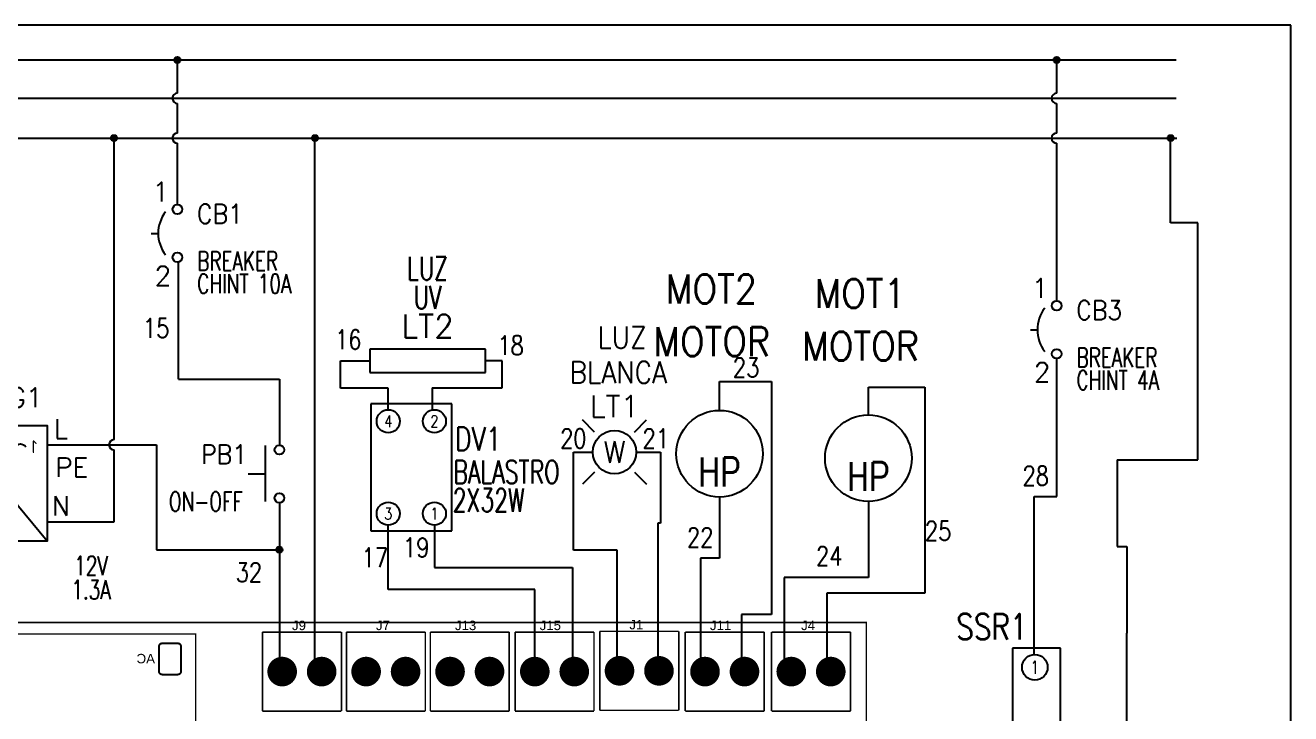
# Model space of a CAD drawing. Header units: inches. Extents: x 15 to 148, y 10 to 111.
# Drawn here: x 135.33 to 147.66, y 104.06 to 110.76 of the extents above; entities that cross this region are included whole.
import ezdxf
from ezdxf.enums import TextEntityAlignment as Align

# ---------------------------------------------------------------- set-up
doc = ezdxf.new("R2010")
doc.units = ezdxf.units.IN
doc.header["$MEASUREMENT"] = 0
doc.linetypes.add('HIDDEN2', pattern=[0.1875, 0.125, -0.0625])
for name, color, linetype in [('BLK_12AWG', 7, 'Continuous'), ('DESC', 250, 'Continuous'), ('MISC', 250, 'Continuous'), ('SYMS', 7, 'Continuous'), ('TAGS', 250, 'Continuous'), ('TERMS', 250, 'Continuous')]:
    doc.layers.add(name, color=color, linetype=linetype)
doc.layers.add('WIRENO', color=5, linetype='Continuous', true_color=0x0000ff)
doc.styles.add('WD', font='romans.shx')
doc.styles.add('WD_IEC', font='isocp2.shx', dxfattribs={"width": 0.9, "height": 4})

# ---------------------------------------------------------------- blocks, each defined once
blk = doc.blocks.new('WDDOT')
for radius in [0.03, 0.0187, 0.00929]:
    blk.add_circle((0, 0), radius)
blk = doc.blocks.new('VCB1')
at = {"linetype": 'HIDDEN2'}
blk.add_line((-0.1712, 0), (-0.125, 0), dxfattribs=at)
for centre in [(0, 0.1562), (0, -0.1562)]:
    blk.add_circle(centre, 0.0312)
blk.add_arc((0.1094, 0), 0.2344, 143.1301, 216.8699)
at = {"style": 'WD'}
for tag, p, width in [('INST', (0.2188, 0.3883), 0.7), ('LOC', (0.2188, 0.2188), 0.7), ('TAG1', (0.1269, 0.0644), 0.9), ('XREF', (0.1287, -0.09), 0.7), ('DESC1', (0.1287, -0.242), 0.7), ('DESC2', (0.1287, -0.3893), 0.7)]:
    blk.add_attdef(tag, p, '', height=0.125, dxfattribs=dict(at, width=width))
at = {"linetype": 'Continuous', "style": 'WD'}
for tag, height, flags, p in [('TERM01', 0.125, 8, (-0.055, 0.2066)), ('MFG', 0.01, 9, (-0.1421, -0.0881)), ('CAT', 0.01, 9, (-0.1421, -0.0731))]:
    blk.add_attdef(tag, text='', height=height, dxfattribs=dict(at, flags=flags)).set_placement(p, align=Align.RIGHT)
at = {"style": 'WD', "width": 0.7}
blk.add_attdef('RATING1', text='', height=0.125, dxfattribs=at).set_placement((-0.1875, 0.0625), align=Align.RIGHT)
at = {"color": 7, "style": 'WD', "flags": 1}
for tag, p in [('X2TERM01', (0, 0.1875)), ('X8TERM02', (0, -0.1875))]:
    blk.add_attdef(tag, p, '', height=0.0125, dxfattribs=at)
at = {"color": 7, "style": 'WD'}
for tag, p in [('X4LINK', (-0.25, 0)), ('X1LINK', (0, 0))]:
    blk.add_attdef(tag, p, '', height=0.01, dxfattribs=at)
at = {"style": 'WD', "flags": 9}
for tag, p in [('FAMILY', (-0.1421, -0.0365)), ('CONTACT', (-0.1288, -0.1291))]:
    blk.add_attdef(tag, text='', height=0.01, dxfattribs=at).set_placement(p, align=Align.RIGHT)
at = {"linetype": 'Continuous', "style": 'WD', "flags": 9}
blk.add_attdef('ASSYCODE', text='', height=0.01, dxfattribs=at).set_placement((-0.1533, -0.1061), align=Align.CENTER)
at = {"linetype": 'Continuous', "style": 'WD', "flags": 8}
blk.add_attdef('TERM02', text='', height=0.125, dxfattribs=at).set_placement((-0.0407, -0.2134), align=Align.TOP_RIGHT)
blk = doc.blocks.new('VMO12')
blk.add_circle((0, 0), 0.1875)
at = {"style": 'WD'}
for tag, p, width in [('INST', (0.318, 0.2634), 0.7), ('LOC', (0.318, 0.0938), 0.7), ('TAG1', (0.3125, -0.0789), 0.9), ('DESC1', (0.3135, -0.268), 0.9), ('DESC2', (0.3135, -0.4243), 0.9), ('DESC3', (0.3135, -0.5805), 0.9), ('RATING3', (0.3135, -0.7368), 0.8), ('RATING4', (0.3135, -0.893), 0.8), ('WDTAGALT', (0.3125, -1.0625), 0.7)]:
    blk.add_attdef(tag, p, '', height=0.125, dxfattribs=dict(at, width=width))
at = {"linetype": 'Continuous', "style": 'WD', "flags": 8}
for tag, p in [('TERM01', (-0.0312, 0.2125)), ('TERM03', (-0.2188, -0.1351))]:
    blk.add_attdef(tag, text='', height=0.125, dxfattribs=at).set_placement(p, align=Align.RIGHT)
at = {"style": 'WD', "flags": 9}
blk.add_attdef('FAMILY', text='', height=0.01, dxfattribs=at).set_placement((-0.0053, 0.1698), align=Align.CENTER)
at = {"color": 7, "style": 'WD', "flags": 1}
for tag, p in [('X2TERM01', (0, 0.1875)), ('X8TERM02', (0, -0.1875))]:
    blk.add_attdef(tag, p, '', height=0.0125, dxfattribs=at)
at = {"style": 'WD', "width": 0.8}
blk.add_attdef('RATING1', text='', height=0.125, dxfattribs=at).set_placement((0, 0), align=Align.CENTER)
at = {"linetype": 'Continuous', "style": 'WD', "flags": 9}
blk.add_attdef('ASSYCODE', text='', height=0.01, dxfattribs=at).set_placement((0, 0.125), align=Align.CENTER)
at = {"linetype": 'Continuous', "style": 'WD', "flags": 1}
for tag, p in [('MFG', (0, 0.1404)), ('CAT', (0, 0.1593))]:
    blk.add_attdef(tag, text='', height=0.01, dxfattribs=at).set_placement(p, align=Align.MIDDLE)
at = {"style": 'WD', "width": 0.8}
blk.add_attdef('RATING2', text='', height=0.125, dxfattribs=at).set_placement((0, -0.0165), align=Align.TOP_CENTER)
at = {"style": 'WD', "flags": 1}
blk.add_attdef('X0TERM03', (-0.1384, -0.1265), '', height=0.0125, dxfattribs=at)
at = {"linetype": 'Continuous', "style": 'WD', "flags": 8}
blk.add_attdef('TERM02', text='', height=0.125, dxfattribs=at).set_placement((-0.0312, -0.2094), align=Align.TOP_RIGHT)
blk = doc.blocks.new('HLT1W')
for p, q in [((-0.1149, 0.1149), (-0.1856, 0.1856)), ((0.1149, 0.1149), (0.1856, 0.1856)), ((-0.1149, -0.1149), (-0.1856, -0.1856)), ((0.1149, -0.1149), (0.1856, -0.1856))]:
    blk.add_line(p, q)
blk.add_circle((0, 0), 0.125)
at = {"style": 'WD', "width": 0.7}
for tag, p in [('INST', (0.0055, 0.5282)), ('LOC', (0.0055, 0.3586))]:
    blk.add_attdef(tag, text='', height=0.125, dxfattribs=at).set_placement(p, align=Align.CENTER)
at = {"style": 'WD'}
blk.add_attdef('TAG1', text='', height=0.125, dxfattribs=at).set_placement((0, 0.2024), align=Align.CENTER)
at = {"style": 'WD', "flags": 9}
blk.add_attdef('FAMILY', text='', height=0.01, dxfattribs=at).set_placement((-0.0053, 0.1606), align=Align.CENTER)
at = {"linetype": 'Continuous', "style": 'WD', "flags": 9}
blk.add_attdef('ASSYCODE', text='', height=0.01, dxfattribs=at).set_placement((-0.001, 0.0957), align=Align.CENTER)
at = {"linetype": 'Continuous', "style": 'WD', "flags": 1}
for tag, p in [('MFG', (0, 0.1208)), ('CAT', (0, 0.1403))]:
    blk.add_attdef(tag, text='', height=0.01, dxfattribs=at).set_placement(p, align=Align.MIDDLE)
at = {"style": 'WD'}
for tag, p, width in [('DESC1', (1.125, 0), 0.9), ('WDTAGALT', (1.125, -0.3125), 0.7)]:
    blk.add_attdef(tag, p, '', height=0.125, dxfattribs=dict(at, width=width))
blk.add_attdef('COLOR', text='', height=0.125, dxfattribs=at).set_placement((0, 0), align=Align.MIDDLE)
at = {"style": 'WD', "flags": 1}
for tag, p in [('X4TERM01', (-0.125, 0)), ('X1TERM02', (0.125, 0))]:
    blk.add_attdef(tag, p, '', height=0.0125, dxfattribs=at)
at = {"linetype": 'Continuous', "style": 'WD', "flags": 8}
blk.add_attdef('TERM01', text='', height=0.125, dxfattribs=at).set_placement((-0.175, -0.0314), align=Align.TOP_RIGHT)
blk.add_attdef('TERM02', text='', height=0.125, dxfattribs=at).set_placement((0.175, -0.0314), align=Align.TOP_LEFT)
at = {"style": 'WD', "width": 0.9}
blk.add_attdef('DESC2', text='', height=0.125, dxfattribs=at).set_placement((1.125, -0.0312), align=Align.TOP_LEFT)
blk = doc.blocks.new('VDV1TFL')
for p, q in [((-0.3438, 0.3438), (-0.3438, -0.3438)), ((0.0938, 0.3438), (-0.3438, 0.3438)), ((0.0938, -0.3438), (0.0938, 0.3438)), ((-0.3438, -0.3438), (0.0938, -0.3438))]:
    blk.add_line(p, q)
for centre in [(-0.25, 0.25), (0, 0.25), (-0.25, -0.25), (0, -0.25)]:
    blk.add_circle(centre, 0.0625)
at = {"style": 'WD', "width": 0.7}
for tag, p in [('INST', (-0.1195, 0.5446)), ('LOC', (-0.1195, 0.375)), ('RATING2', (-0.125, -0.1562))]:
    blk.add_attdef(tag, text='', height=0.125, dxfattribs=at).set_placement(p, align=Align.CENTER)
at = {"linetype": 'Continuous', "style": 'WD', "width": 0.8, "flags": 8}
for tag, p in [('TERM04', (-0.25, 0.25)), ('TERM02', (0, 0.25)), ('TERM03', (-0.25, -0.25)), ('TERM01', (0, -0.25))]:
    blk.add_attdef(tag, text='', height=0.0625, dxfattribs=at).set_placement(p, align=Align.MIDDLE)
at = {"style": 'WD', "flags": 1}
for tag, p in [('X2TERM04', (-0.25, 0.3125)), ('X2TERM02', (0, 0.3125)), ('X4TERM04', (-0.3125, 0.25)), ('X1TERM02', (0.0625, 0.25)), ('X4TERM03', (-0.3125, -0.25)), ('X1TERM01', (0.0625, -0.25)), ('X8TERM03', (-0.25, -0.3125)), ('X8TERM01', (0, -0.3125))]:
    blk.add_attdef(tag, p, '', height=0.0125, dxfattribs=at)
at = {"style": 'WD'}
for tag, p, width in [('TAG1', (0.1719, 0.0774), 0.8), ('DESC1', (0.1719, -0.0789), 0.7), ('DESC2', (0.1719, -0.2351), 0.7), ('XREF', (0.1719, -0.3914), 0.7)]:
    blk.add_attdef(tag, p, '', height=0.125, dxfattribs=dict(at, width=width))
at = {"style": 'WD', "width": 0.7}
blk.add_attdef('RATING1', text='', height=0.125, dxfattribs=at).set_placement((-0.125, 0.0625), align=Align.MIDDLE)
at = {"linetype": 'Continuous', "style": 'WD', "flags": 9}
blk.add_attdef('ASSYCODE', text='', height=0.01, dxfattribs=at).set_placement((-0.125, -0.125), align=Align.CENTER)
at = {"style": 'WD', "flags": 9}
blk.add_attdef('FAMILY', text='', height=0.01, dxfattribs=at).set_placement((-0.1303, -0.0802), align=Align.CENTER)
at = {"linetype": 'Continuous', "style": 'WD', "flags": 1}
for tag, p in [('MFG', (-0.125, -0.1096)), ('CAT', (-0.125, -0.0907))]:
    blk.add_attdef(tag, text='', height=0.01, dxfattribs=at).set_placement(p, align=Align.MIDDLE)
blk = doc.blocks.new('HLT1ENC')
for p, q in [((-0.3125, 0.0625), (-0.3125, -0.0625)), ((0.3125, 0.0625), (-0.3125, 0.0625)), ((0.3125, -0.0625), (0.3125, 0.0625)), ((-0.3125, -0.0625), (0.3125, -0.0625))]:
    blk.add_line(p, q)
at = {"style": 'WD', "width": 0.7}
for tag, p in [('INST', (0, 0.7633)), ('LOC', (0, 0.5937)), ('DESC1', (0, 0.4375)), ('DESC2', (0, 0.2812))]:
    blk.add_attdef(tag, text='', height=0.125, dxfattribs=at).set_placement(p, align=Align.CENTER)
at = {"style": 'WD'}
blk.add_attdef('TAG1', text='', height=0.125, dxfattribs=at).set_placement((0, 0.125), align=Align.CENTER)
for tag, p, height, flags in [('FAMILY', (0.3297, 0.1523), 0.01, 9), ('X4TERM01', (-0.3125, 0), 0.0125, 1), ('X1TERM02', (0.3125, 0), 0.0125, 1)]:
    blk.add_attdef(tag, p, '', height=height, dxfattribs=dict(at, flags=flags))
at = {"linetype": 'Continuous', "style": 'WD', "flags": 9}
for tag, p in [('ASSYCODE', (0.355, 0.0714)), ('MFG', (0.3528, 0.0887)), ('CAT', (0.3547, 0.1082))]:
    blk.add_attdef(tag, text='', height=0.01, dxfattribs=at).set_placement(p, align=Align.CENTER)
at = {"linetype": 'Continuous', "style": 'WD', "flags": 8}
blk.add_attdef('TERM01', text='', height=0.125, dxfattribs=at).set_placement((-0.4062, -0.0314), align=Align.TOP_RIGHT)
blk.add_attdef('TERM02', text='', height=0.125, dxfattribs=at).set_placement((0.4062, -0.0314), align=Align.TOP_LEFT)
blk = doc.blocks.new('VDV1T6')
for p, q in [((-0.1094, 0.3438), (-0.1094, -0.3438)), ((0.125, 0.3438), (-0.1094, 0.3438)), ((0.125, -0.3438), (0.125, 0.3438)), ((-0.1094, -0.3438), (0.125, -0.3438))]:
    blk.add_line(p, q)
for centre in [(0, 0.25), (0, -0.25)]:
    blk.add_circle(centre, 0.0625)
at = {"style": 'WD'}
for tag, p, width in [('INST', (0.1774, 0.5595), 0.7), ('LOC', (0.1774, 0.3899), 0.7), ('TAG1', (0.1719, 0.2336), 0.8), ('DESC1', (0.1719, 0.0774), 0.7), ('DESC2', (0.1719, -0.0789), 0.7), ('RATING1', (0.1875, -0.2351), 0.7), ('RATING2', (0.1875, -0.3914), 0.7), ('XREF', (0.1719, -0.5476), 0.7)]:
    blk.add_attdef(tag, p, '', height=0.125, dxfattribs=dict(at, width=width))
at = {"style": 'WD', "flags": 1}
for tag, p in [('X2TERM02', (0, 0.3125)), ('X4TERM02', (-0.0625, 0.25)), ('X1TERM02', (0.0625, 0.25)), ('X4TERM01', (-0.0625, -0.25)), ('X1TERM01', (0.0625, -0.25)), ('X8TERM01', (0, -0.3125))]:
    blk.add_attdef(tag, p, '', height=0.0125, dxfattribs=at)
at = {"linetype": 'Continuous', "style": 'WD', "width": 0.8, "flags": 8}
for tag, p in [('TERM02', (0, 0.25)), ('TERM01', (0, -0.25))]:
    blk.add_attdef(tag, text='', height=0.0625, dxfattribs=at).set_placement(p, align=Align.MIDDLE)
at = {"style": 'WD', "flags": 9}
blk.add_attdef('FAMILY', text='', height=0.01, dxfattribs=at).set_placement((0.1978, -0.0646), align=Align.CENTER)
at = {"linetype": 'Continuous', "style": 'WD', "flags": 9}
blk.add_attdef('ASSYCODE', text='', height=0.01, dxfattribs=at).set_placement((0.2031, -0.1094), align=Align.CENTER)
at = {"linetype": 'Continuous', "style": 'WD', "flags": 1}
for tag, p in [('MFG', (0.2031, -0.0939)), ('CAT', (0.2031, -0.0751))]:
    blk.add_attdef(tag, text='', height=0.01, dxfattribs=at).set_placement(p, align=Align.MIDDLE)
blk = doc.blocks.new('WD_WNV')
at = {"style": 'WD', "flags": 1}
for tag, p in [('W01USER', (-0.0625, 0.0938)), ('W02USER', (-0.0625, 0.0859)), ('W03USER', (-0.0625, 0.0781)), ('W04USER', (-0.0625, 0.0703)), ('W05USER', (-0.0625, 0.0625)), ('W06USER', (-0.0625, 0.0547)), ('W07USER', (-0.0625, 0.0469)), ('W08USER', (-0.0625, 0.0391)), ('W09USER', (-0.0625, 0.0312)), ('W10USER', (-0.0625, 0.0234))]:
    blk.add_attdef(tag, text='', height=0.005, dxfattribs=at).set_placement(p, align=Align.CENTER)
at = {"linetype": 'Continuous', "style": 'WD', "width": 0.8}
blk.add_attdef('WIRENO', text='', height=0.125, dxfattribs=at).set_placement((-0.05, 0), align=Align.MIDDLE_RIGHT)
blk = doc.blocks.new('WD_WNH')
at = {"linetype": 'Continuous', "style": 'WD', "width": 0.8}
blk.add_attdef('WIRENO', text='', height=0.125, dxfattribs=at).set_placement((0, 0.0625), align=Align.CENTER)
at = {"style": 'WD', "flags": 1}
for tag, p in [('W01USER', (0, 0.0781)), ('W02USER', (0, 0.0703)), ('W03USER', (0, 0.0625)), ('W04USER', (0, 0.0547)), ('W05USER', (0, 0.0469)), ('W06USER', (0, 0.0391)), ('W07USER', (0, 0.0312)), ('W08USER', (0, 0.0234)), ('W09USER', (0, 0.0156)), ('W10USER', (0, 0.0078))]:
    blk.add_attdef(tag, text='', height=0.005, dxfattribs=at).set_placement(p, align=Align.CENTER)
blk = doc.blocks.new('EPAD')
at = {"const_width": 0.5}
blk.add_lwpolyline([(-0.25, 0, 1), (0.25, 0, 1)], format="xyb", close=True, dxfattribs=at)
blk = doc.blocks.new('CEGHHMI')
at = {"const_width": 0.008}
for points in [[(116.8256, 102.1279), (124.6606, 102.1279), (124.6606, 106.2617), (116.8256, 106.2617), (116.8256, 102.1279)], [(116.8256, 102.1279), (124.6606, 102.1279), (124.6606, 106.2617), (116.8256, 106.2617), (116.8256, 102.1279)], [(116.8256, 102.1279), (124.6606, 102.1279), (124.6606, 106.2617), (116.8256, 106.2617), (116.8256, 102.1279)], [(121.6017, 106.2137), (121.6017, 105.8137)], [(121.6017, 106.2137), (122.0017, 106.2137)], [(121.6017, 106.2137), (121.6017, 105.8137)], [(121.6017, 106.2137), (122.0017, 106.2137)], [(121.6017, 106.2137), (121.6017, 105.8137)], [(121.6017, 106.2137), (122.0017, 106.2137)], [(122.0017, 106.2137), (122.0017, 105.8137)], [(122.0017, 106.2137), (122.0017, 105.8137)], [(122.0017, 106.2137), (122.0017, 105.8137)], [(122.0269, 106.2137), (122.0269, 105.8137)], [(122.0269, 106.2137), (122.4269, 106.2137)], [(122.0269, 106.2137), (122.0269, 105.8137)], [(122.0269, 106.2137), (122.4269, 106.2137)], [(122.0269, 106.2137), (122.0269, 105.8137)], [(122.0269, 106.2137), (122.4269, 106.2137)], [(122.4269, 106.2137), (122.4269, 105.8137)], [(122.4269, 106.2137), (122.4269, 105.8137)], [(122.4269, 106.2137), (122.4269, 105.8137)], [(122.4521, 106.2137), (122.4521, 105.8137)], [(122.4521, 106.2137), (122.8521, 106.2137)], [(122.4521, 106.2137), (122.4521, 105.8137)], [(122.4521, 106.2137), (122.8521, 106.2137)], [(122.4521, 106.2137), (122.4521, 105.8137)], [(122.4521, 106.2137), (122.8521, 106.2137)], [(122.8521, 106.2137), (122.8521, 105.8137)], [(122.8521, 106.2137), (122.8521, 105.8137)], [(122.8521, 106.2137), (122.8521, 105.8137)], [(122.8813, 106.2137), (122.8813, 105.8137)], [(122.8813, 106.2137), (123.2813, 106.2137)], [(122.8813, 106.2137), (122.8813, 105.8137)], [(122.8813, 106.2137), (123.2813, 106.2137)], [(122.8813, 106.2137), (122.8813, 105.8137)], [(122.8813, 106.2137), (123.2813, 106.2137)], [(123.2813, 106.2137), (123.2813, 105.8137)], [(123.2813, 106.2137), (123.2813, 105.8137)], [(123.2813, 106.2137), (123.2813, 105.8137)], [(123.3104, 106.2176), (123.3104, 105.8176)], [(123.3104, 106.2176), (123.7104, 106.2176)], [(123.3104, 106.2176), (123.3104, 105.8176)], [(123.3104, 106.2176), (123.7104, 106.2176)], [(123.3104, 106.2176), (123.3104, 105.8176)], [(123.3104, 106.2176), (123.7104, 106.2176)], [(123.7104, 106.2176), (123.7104, 105.8176)], [(123.7104, 106.2176), (123.7104, 105.8176)], [(123.7104, 106.2176), (123.7104, 105.8176)], [(123.7435, 106.2137), (123.7435, 105.8137)], [(123.7435, 106.2137), (124.1435, 106.2137)], [(123.7435, 106.2137), (123.7435, 105.8137)], [(123.7435, 106.2137), (124.1435, 106.2137)], [(123.7435, 106.2137), (123.7435, 105.8137)], [(123.7435, 106.2137), (124.1435, 106.2137)], [(124.1435, 106.2137), (124.1435, 105.8137)], [(124.1435, 106.2137), (124.1435, 105.8137)], [(124.1435, 106.2137), (124.1435, 105.8137)], [(124.1805, 106.2137), (124.1805, 105.8137)], [(124.1805, 106.2137), (124.5805, 106.2137)], [(124.1805, 106.2137), (124.1805, 105.8137)], [(124.1805, 106.2137), (124.5805, 106.2137)], [(124.1805, 106.2137), (124.1805, 105.8137)], [(124.1805, 106.2137), (124.5805, 106.2137)], [(124.5805, 106.2137), (124.5805, 105.8137)], [(124.5805, 106.2137), (124.5805, 105.8137)], [(124.5805, 106.2137), (124.5805, 105.8137)], [(119.2005, 105.133), (121.2635, 105.133), (121.2635, 106.2039), (119.2005, 106.2039), (119.2005, 105.133)], [(119.2005, 105.133), (121.2635, 105.133), (121.2635, 106.2039), (119.2005, 106.2039), (119.2005, 105.133)], [(119.2005, 105.133), (121.2635, 105.133), (121.2635, 106.2039), (119.2005, 106.2039), (119.2005, 105.133)], [(121.6017, 105.8137), (122.0017, 105.8137)], [(121.6017, 105.8137), (122.0017, 105.8137)], [(121.6017, 105.8137), (122.0017, 105.8137)], [(122.0269, 105.8137), (122.4269, 105.8137)], [(122.0269, 105.8137), (122.4269, 105.8137)], [(122.0269, 105.8137), (122.4269, 105.8137)], [(122.4521, 105.8137), (122.8521, 105.8137)], [(122.4521, 105.8137), (122.8521, 105.8137)], [(122.4521, 105.8137), (122.8521, 105.8137)], [(122.8813, 105.8137), (123.2813, 105.8137)], [(122.8813, 105.8137), (123.2813, 105.8137)], [(122.8813, 105.8137), (123.2813, 105.8137)], [(123.3104, 105.8176), (123.7104, 105.8176)], [(123.3104, 105.8176), (123.7104, 105.8176)], [(123.3104, 105.8176), (123.7104, 105.8176)], [(123.7435, 105.8137), (124.1435, 105.8137)], [(123.7435, 105.8137), (124.1435, 105.8137)], [(123.7435, 105.8137), (124.1435, 105.8137)], [(124.1805, 105.8137), (124.5805, 105.8137)], [(124.1805, 105.8137), (124.5805, 105.8137)], [(124.1805, 105.8137), (124.5805, 105.8137)]]:
    blk.add_lwpolyline(points, dxfattribs=at)
blk.add_lwpolyline([(121.0955, 106.1579), (121.1715, 106.1579), (121.175, 106.1576), (121.1782, 106.1566), (121.1811, 106.1551), (121.1836, 106.153), (121.1857, 106.1505), (121.1872, 106.1476), (121.1882, 106.1444), (121.1885, 106.1409), (121.1885, 106.0149), (121.1882, 106.0114), (121.1872, 106.0082), (121.1857, 106.0053), (121.1836, 106.0028), (121.1811, 106.0008), (121.1782, 105.9992), (121.175, 105.9983), (121.1715, 105.9979), (121.0955, 105.9979), (121.0921, 105.9983), (121.0889, 105.9992), (121.086, 106.0008), (121.0835, 106.0028), (121.0814, 106.0053), (121.0799, 106.0082), (121.0789, 106.0114), (121.0785, 106.0149), (121.0785, 106.1409), (121.0789, 106.1444), (121.0799, 106.1476), (121.0814, 106.1505), (121.0835, 106.153), (121.086, 106.1551), (121.0889, 106.1566), (121.0921, 106.1576), (121.0955, 106.1579)], close=True)
at = {"xscale": 0.15, "yscale": 0.15}
for p in [(121.7017, 106.0137), (121.9017, 106.0137), (122.1269, 106.0137), (122.3269, 106.0137), (122.5521, 106.0137), (122.7521, 106.0137), (122.9813, 106.0137), (123.1813, 106.0137), (123.4104, 106.0176), (123.6104, 106.0176), (123.8435, 106.0137), (124.0435, 106.0137), (124.2805, 106.0137), (124.4805, 106.0137)]:
    blk.add_blockref('EPAD', p, dxfattribs=at)
at = {"width": 1.041667}
for s, p in [('J1', (123.4604, 106.2276)), ('J1', (123.4604, 106.2276)), ('J1', (123.4604, 106.2276)), ('J9', (121.7517, 106.2237)), ('J9', (121.7517, 106.2237)), ('J9', (121.7517, 106.2237)), ('J7', (122.1769, 106.2237)), ('J7', (122.1769, 106.2237)), ('J7', (122.1769, 106.2237)), ('J13', (122.5771, 106.2237)), ('J13', (122.5771, 106.2237)), ('J13', (122.5771, 106.2237)), ('J15', (123.0063, 106.2237)), ('J15', (123.0063, 106.2237)), ('J15', (123.0063, 106.2237)), ('J11', (123.8685, 106.2237)), ('J11', (123.8685, 106.2237)), ('J11', (123.8685, 106.2237)), ('J4', (124.3305, 106.2237)), ('J4', (124.3305, 106.2237)), ('J4', (124.3305, 106.2237))]:
    blk.add_text(s, height=0.048, dxfattribs=at).set_placement(p)
at = {"text_generation_flag": 2, "width": 1.041667}
blk.add_text('AC', height=0.048, dxfattribs=at).set_placement((121.0575, 106.0554))
blk.add_text('AC', height=0.048, dxfattribs=at).set_placement((121.0575, 106.0554))
blk.add_text('AC', height=0.048, dxfattribs=at).set_placement((121.0575, 106.0554))
blk = doc.blocks.new('VPB11')
for p, q in [((-0.0938, 0.1849), (-0.0938, -0.1801)), ((-0.2022, 0), (-0.0938, 0))]:
    blk.add_line(p, q)
for centre in [(0, 0.1562), (0, -0.1562)]:
    blk.add_circle(centre, 0.0312)
at = {"style": 'WD'}
for tag, p, width in [('INST', (0.1269, 0.3902), 0.7), ('LOC', (0.1269, 0.2206), 0.7), ('TAG1', (0.1269, 0.0644), 0.9), ('XREF', (0.1287, -0.09), 0.7), ('DESC1', (0.1287, -0.242), 0.7), ('DESC2', (0.1287, -0.3982), 0.7)]:
    blk.add_attdef(tag, p, '', height=0.125, dxfattribs=dict(at, width=width))
at = {"linetype": 'Continuous', "style": 'WD'}
for tag, height, flags, p in [('TERM01', 0.125, 8, (-0.055, 0.2223)), ('MFG', 0.01, 9, (-0.1421, -0.0881)), ('CAT', 0.01, 9, (-0.1421, -0.0731))]:
    blk.add_attdef(tag, text='', height=height, dxfattribs=dict(at, flags=flags)).set_placement(p, align=Align.RIGHT)
at = {"color": 7, "style": 'WD', "flags": 1}
for tag, p in [('X2TERM01', (0, 0.1875)), ('X8TERM02', (0, -0.1875))]:
    blk.add_attdef(tag, p, '', height=0.01, dxfattribs=at)
at = {"color": 7, "style": 'WD'}
for tag, p in [('X4LINK', (-0.2656, 0)), ('X1LINK', (0, 0))]:
    blk.add_attdef(tag, p, '', height=0.01, dxfattribs=at)
at = {"style": 'WD'}
for tag, flags, p in [('CONTACT', 1, (-0.1421, -0.0531)), ('FAMILY', 9, (-0.1421, -0.0365))]:
    blk.add_attdef(tag, text='', height=0.01, dxfattribs=dict(at, flags=flags)).set_placement(p, align=Align.RIGHT)
at = {"linetype": 'Continuous', "style": 'WD', "flags": 9}
blk.add_attdef('ASSYCODE', text='', height=0.01, dxfattribs=at).set_placement((-0.1551, -0.1064), align=Align.CENTER)
at = {"linetype": 'Continuous', "style": 'WD', "flags": 8}
blk.add_attdef('TERM02', text='', height=0.125, dxfattribs=at).set_placement((-0.0407, -0.2291), align=Align.TOP_RIGHT)
blk = doc.blocks.new('HPW1_1PH')
for p, q in [((0, -0.625), (0.625, 0.125)), ((0.4066, -0.4373), (0.5317, -0.4373)), ((0.4066, -0.4686), (0.4535, -0.4686)), ((0.5317, -0.4686), (0.4848, -0.4686))]:
    blk.add_line(p, q)
blk.add_lwpolyline([(0.625, 0.125), (0, 0.125), (0, -0.625), (0.625, -0.625)], close=True)
for centre, start, end in [((0.175, -0.0387), 36.8699, 143.1301), ((0.245, 0.0138), 216.8699, 323.1301)]:
    blk.add_arc(centre, 0.0438, start, end)
at = {"style": 'WD_IEC'}
blk.add_text('1', height=0.084, dxfattribs=at).set_placement((0.105, -0.0124), align=Align.MIDDLE_RIGHT)
at = {"style": 'WD', "width": 0.7}
for tag, p in [('INST', (-0.2843, 0.7938)), ('LOC', (-0.2843, 0.6242)), ('RATING1', (-0.2843, 0.285)), ('XREF', (-0.2843, -0.691)), ('DESC1', (-0.2843, -0.8472)), ('DESC2', (-0.2843, -1.0035)), ('DESC3', (-0.2843, -1.1578))]:
    blk.add_attdef(tag, text='', height=0.125, dxfattribs=at).set_placement(p, align=Align.CENTER)
at = {"style": 'WD'}
blk.add_attdef('TAG1', text='', height=0.125, dxfattribs=at).set_placement((-0.2843, 0.4546), align=Align.CENTER)
at = {"linetype": 'Continuous', "style": 'WD', "flags": 9}
for tag, p in [('MFG', (0.8868, 0.2571)), ('CAT', (0.8888, 0.2765)), ('ASSYCODE', (0.8871, -0.5638))]:
    blk.add_attdef(tag, text='', height=0.01, dxfattribs=at).set_placement(p, align=Align.CENTER)
at = {"linetype": 'Continuous', "style": 'WD', "flags": 8}
for tag, p in [('TERM01', (-0.04, 0.04)), ('TERM04', (1.3525, -0.085)), ('TERM02', (-0.04, -0.2098)), ('TERM05', (1.3525, -0.335)), ('TERM03', (-0.04, -0.46))]:
    blk.add_attdef(tag, text='', height=0.125, dxfattribs=at).set_placement(p, align=Align.RIGHT)
at = {"style": 'WD'}
for tag, p, height, flags in [('X4TERM01', (0, 0), 0.0125, 1), ('X1TERM04', (0.625, -0.125), 0.0125, 1), ('X4TERM02', (0, -0.2498), 0.0125, 1), ('X1TERM05', (0.625, -0.375), 0.0125, 1), ('X4TERM03', (0, -0.5), 0.0125, 1), ('FAMILY', (0.8618, -0.4829), 0.01, 9)]:
    blk.add_attdef(tag, p, '', height=height, dxfattribs=dict(at, flags=flags))

msp = doc.modelspace()

# ---------------------------------------------------------------- linework, layer by layer
at = {"color": 7, "linetype": 'Continuous'}
for p, q in [((147.66, 110.759), (126.91, 110.759)), ((147.66, 94.574), (147.66, 110.759))]:
    msp.add_line(p, q, dxfattribs=at)
at = {"layer": 'BLK_12AWG'}
for p, q in [((132.513, 110.422), (146.543, 110.422)), ((136.812, 110.098), (136.812, 110.422)), ((145.38, 110.098), (145.38, 110.422)), ((132.498, 110.048), (146.543, 110.048)), ((136.812, 109.71), (136.812, 109.998)), ((145.38, 109.71), (145.38, 109.998)), ((132.546, 109.66), (146.551, 109.66)), ((136.195, 106.724), (136.195, 109.66)), ((138.152, 104.375), (138.152, 109.66)), ((146.49, 108.836), (146.49, 109.66)), ((136.812, 109.003), (136.812, 109.61)), ((145.38, 108.075), (145.38, 109.61)), ((146.755, 108.836), (146.49, 108.836)), ((146.755, 106.526), (146.755, 108.836)), ((136.823, 107.313), (136.823, 108.451)), ((138.401, 107.491), (138.687, 107.491)), ((138.401, 107.225), (138.401, 107.491)), ((139.976, 107.491), (139.812, 107.491)), ((139.976, 107.228), (139.976, 107.491)), ((145.38, 106.17), (145.38, 107.513)), ((136.823, 107.313), (137.805, 107.313)), ((137.805, 107.313), (137.805, 106.671)), ((142.095, 107.009), (142.095, 107.291)), ((142.095, 107.291), (142.602, 107.291)), ((142.602, 107.291), (142.602, 105.022)), ((138.866, 107.225), (138.401, 107.225)), ((138.866, 107.015), (138.866, 107.225)), ((139.295, 107.228), (139.295, 107.015)), ((139.295, 107.228), (139.976, 107.228)), ((143.545, 106.965), (143.545, 107.235)), ((143.545, 107.235), (144.094, 107.235)), ((144.094, 107.235), (144.094, 105.23)), ((135.544, 106.674), (136.608, 106.674)), ((136.608, 106.674), (136.608, 105.651)), ((136.195, 105.924), (136.195, 106.624)), ((140.67, 106.024), (140.67, 106.602)), ((140.67, 106.602), (140.86, 106.602)), ((141.282, 106.602), (141.518, 106.602)), ((141.518, 106.602), (141.518, 105.911)), ((145.969, 106.526), (145.969, 105.682)), ((145.969, 106.526), (146.755, 106.526)), ((145.159, 104.827), (145.159, 106.17)), ((145.159, 106.17), (145.38, 106.17)), ((137.805, 106.109), (137.805, 104.49)), ((142.095, 106.165), (142.095, 105.57)), ((143.545, 106.121), (143.545, 105.381)), ((135.544, 105.924), (136.195, 105.924)), ((140.67, 105.646), (140.67, 106.024)), ((140.67, 106.024), (140.67, 106.024)), ((138.866, 105.264), (138.866, 105.89)), ((139.316, 105.89), (139.316, 105.479)), ((141.518, 105.911), (141.493, 105.911)), ((141.493, 105.911), (141.493, 104.398)), ((145.969, 105.682), (146.063, 105.682)), ((146.063, 105.682), (146.063, 104.838)), ((136.608, 105.651), (137.805, 105.651)), ((141.096, 105.646), (140.67, 105.646)), ((141.096, 104.417), (141.096, 105.646)), ((142.095, 105.57), (141.91, 105.57)), ((141.91, 105.57), (141.91, 104.436)), ((139.316, 105.479), (140.662, 105.479)), ((140.662, 105.479), (140.662, 104.469)), ((143.545, 105.381), (142.724, 105.381)), ((142.724, 105.381), (142.724, 104.436)), ((140.296, 105.264), (138.866, 105.264)), ((140.296, 104.469), (140.296, 105.264)), ((144.094, 105.23), (143.14, 105.23)), ((143.14, 105.23), (143.14, 104.492)), ((142.602, 105.022), (142.307, 105.022)), ((142.307, 105.022), (142.307, 104.473)), ((145.159, 104.639), (145.159, 104.827)), ((146.063, 104.65), (146.063, 104.838)), ((146.063, 103.099), (146.063, 104.65)), ((143.14, 104.492), (143.084, 104.492))]:
    msp.add_line(p, q, dxfattribs=at)
for centre in [(136.812, 110.048), (145.38, 110.048), (136.812, 109.66), (145.38, 109.66), (136.195, 106.674)]:
    msp.add_arc(centre, 0.05, 90, 270, dxfattribs=at)

# ---------------------------------------------------------------- block references
at = {"layer": 'BLK_12AWG', "xscale": 1.92375, "yscale": 1.92375, "zscale": 1.92375}
msp.add_blockref('CEGHHMI', (-96.291, -99.479), dxfattribs=at)
at = {"layer": 'SYMS'}
for p in [(136.812, 110.422), (145.38, 110.422), (136.195, 109.66), (138.152, 109.66), (146.49, 109.66), (137.805, 105.651)]:
    msp.add_blockref('WDDOT', p, dxfattribs=at)
ref = msp.add_blockref('VCB1', (136.812, 108.733), dxfattribs=dict(at, xscale=1.5, yscale=1.5, zscale=1.5))
ref.add_attrib('DESC2', 'CHINT 10A', (137.005, 108.149), dxfattribs={"layer": 'DESC', "height": 0.1875, "style": 'WD', "width": 0.7})
ref.add_attrib('DESC1', 'BREAKER', (137.005, 108.37), dxfattribs={"layer": 'DESC', "height": 0.1875, "style": 'WD', "width": 0.7})
ref.add_attrib('TAG1', 'CB1', (137.002, 108.829), dxfattribs={"layer": 'TAGS', "height": 0.1875, "style": 'WD', "width": 0.9})
ref.add_attrib('TERM02', '2', dxfattribs={"layer": 'TERMS', "linetype": 'Continuous', "height": 0.188, "style": 'WD', "flags": 8}).set_placement((136.751, 108.413), align=Align.TOP_RIGHT)
ref.add_attrib('TERM01', '1', dxfattribs={"layer": 'TERMS', "linetype": 'Continuous', "height": 0.188, "style": 'WD', "flags": 8}).set_placement((136.729, 109.043), align=Align.RIGHT)
ref = msp.add_blockref('HLT1ENC', (139.25, 107.491), dxfattribs=dict(at, xscale=1.8, yscale=1.8, zscale=1.8))
ref.add_attrib('DESC2', 'UV', dxfattribs={"layer": 'DESC', "height": 0.225, "style": 'WD', "width": 0.7}).set_placement((139.25, 107.997), align=Align.CENTER)
ref.add_attrib('DESC1', 'LUZ', dxfattribs={"layer": 'DESC', "height": 0.225, "style": 'WD', "width": 0.7}).set_placement((139.25, 108.278), align=Align.CENTER)
ref.add_attrib('TAG1', 'LT2', dxfattribs={"layer": 'TAGS', "height": 0.225, "style": 'WD'}).set_placement((139.25, 107.716), align=Align.CENTER)
ref = msp.add_blockref('VMO12', (142.095, 106.587), dxfattribs=dict(at, xscale=2.25, yscale=2.25, zscale=2.25))
ref.add_attrib('RATING2', 'HP', dxfattribs={"layer": 'MISC', "height": 0.2812, "style": 'WD', "width": 0.8}).set_placement((142.095, 106.55), align=Align.TOP_CENTER)
ref.add_attrib('DESC1', 'MOTOR', (141.45, 107.538), dxfattribs={"layer": 'DESC', "height": 0.2812, "style": 'WD', "width": 0.9})
ref.add_attrib('TAG1', 'MOT2', (141.571, 108.051), dxfattribs={"layer": 'TAGS', "height": 0.2812, "style": 'WD', "width": 0.9})
ref = msp.add_blockref('VMO12', (143.545, 106.543), dxfattribs=dict(at, xscale=2.25, yscale=2.25, zscale=2.25))
ref.add_attrib('RATING2', 'HP', dxfattribs={"layer": 'MISC', "height": 0.2812, "style": 'WD', "width": 0.8}).set_placement((143.545, 106.506), align=Align.TOP_CENTER)
ref.add_attrib('DESC1', 'MOTOR', (142.9, 107.494), dxfattribs={"layer": 'DESC', "height": 0.2812, "style": 'WD', "width": 0.9})
ref.add_attrib('TAG1', 'MOT1', (143.021, 108.007), dxfattribs={"layer": 'TAGS', "height": 0.2812, "style": 'WD', "width": 0.9})
ref = msp.add_blockref('VCB1', (145.38, 107.794), dxfattribs=dict(at, xscale=1.5, yscale=1.5, zscale=1.5))
ref.add_attrib('DESC2', 'CHINT 4A', (145.573, 107.21), dxfattribs={"layer": 'DESC', "height": 0.1875, "style": 'WD', "width": 0.7})
ref.add_attrib('DESC1', 'BREAKER', (145.573, 107.431), dxfattribs={"layer": 'DESC', "height": 0.1875, "style": 'WD', "width": 0.7})
ref.add_attrib('TAG1', 'CB3', (145.57, 107.89), dxfattribs={"layer": 'TAGS', "height": 0.1875, "style": 'WD', "width": 0.9})
ref.add_attrib('TERM02', '2', dxfattribs={"layer": 'TERMS', "linetype": 'Continuous', "height": 0.188, "style": 'WD', "flags": 8}).set_placement((145.319, 107.474), align=Align.TOP_RIGHT)
ref.add_attrib('TERM01', '1', dxfattribs={"layer": 'TERMS', "linetype": 'Continuous', "height": 0.188, "style": 'WD', "flags": 8}).set_placement((145.297, 108.104), align=Align.RIGHT)
ref = msp.add_blockref('HLT1W', (141.071, 106.602), dxfattribs=dict(at, xscale=1.6875, yscale=1.6875, zscale=1.6875))
ref.add_attrib('DESC2', 'BLANCA', dxfattribs={"layer": 'DESC', "height": 0.2109, "style": 'WD', "width": 0.9}).set_placement((140.632, 107.484), align=Align.TOP_LEFT)
ref.add_attrib('DESC1', 'LUZ', (140.905, 107.615), dxfattribs={"layer": 'DESC', "height": 0.2109, "style": 'WD', "width": 0.9})
ref.add_attrib('TAG1', 'LT1', dxfattribs={"layer": 'TAGS', "height": 0.2109, "style": 'WD'}).set_placement((141.071, 106.944), align=Align.CENTER)
ref.add_attrib('COLOR', 'W', dxfattribs={"layer": 'MISC', "height": 0.211, "style": 'WD'}).set_placement((141.071, 106.602), align=Align.MIDDLE)
ref = msp.add_blockref('HPW1_1PH', (135.544, 106.674), dxfattribs=dict(at, xscale=-1.5, yscale=1.5, zscale=1.5))
ref.add_attrib('TERM01', 'L', dxfattribs={"layer": 'TERMS', "linetype": 'Continuous', "height": 0.188, "style": 'WD', "flags": 8}).set_placement((135.746, 106.734), align=Align.RIGHT)
ref.add_attrib('TERM02', 'PE', dxfattribs={"layer": 'TERMS', "linetype": 'Continuous', "height": 0.1875, "style": 'WD', "flags": 8}).set_placement((135.943, 106.36), align=Align.RIGHT)
ref.add_attrib('TERM03', 'N', dxfattribs={"layer": 'TERMS', "linetype": 'Continuous', "height": 0.188, "style": 'WD', "flags": 8}).set_placement((135.764, 105.984), align=Align.RIGHT)
ref.add_attrib('TERM04', '+', dxfattribs={"layer": 'TERMS', "linetype": 'Continuous', "height": 0.188, "style": 'WD', "flags": 8}).set_placement((133.711, 106.547), align=Align.RIGHT)
ref.add_attrib('TERM05', 'M', dxfattribs={"layer": 'TERMS', "linetype": 'Continuous', "height": 0.188, "style": 'WD', "flags": 8}).set_placement((133.693, 106.172), align=Align.RIGHT)
ref.add_attrib('TAG1', 'G1', dxfattribs={"layer": 'TAGS', "height": 0.1875, "style": 'WD'}).set_placement((135.332, 107.041), align=Align.CENTER)
ref.add_attrib('DESC2', '1.3A', dxfattribs={"layer": 'DESC', "height": 0.1875, "style": 'WD', "width": 0.7}).set_placement((135.97, 105.169), align=Align.CENTER)
ref.add_attrib('DESC1', '12V', dxfattribs={"layer": 'DESC', "height": 0.1875, "style": 'WD', "width": 0.7}).set_placement((135.97, 105.403), align=Align.CENTER)
ref = msp.add_blockref('VDV1TFL', (139.316, 106.453), dxfattribs=dict(at, xscale=1.8, yscale=1.8, zscale=1.8))
ref.add_attrib('TERM03', '3', dxfattribs={"layer": 'TERMS', "linetype": 'Continuous', "height": 0.113, "style": 'WD', "width": 0.8, "flags": 8}).set_placement((138.866, 106.003), align=Align.MIDDLE)
ref.add_attrib('DESC1', 'BALASTRO', (139.502, 106.297), dxfattribs={"layer": 'DESC', "height": 0.225, "style": 'WD', "width": 0.7})
ref.add_attrib('DESC2', '2X32W', (139.494, 106.022), dxfattribs={"layer": 'DESC', "height": 0.225, "style": 'WD', "width": 0.7})
ref.add_attrib('TERM04', '4', dxfattribs={"layer": 'TERMS', "linetype": 'Continuous', "height": 0.113, "style": 'WD', "width": 0.8, "flags": 8}).set_placement((138.866, 106.903), align=Align.MIDDLE)
ref.add_attrib('TERM02', '2', dxfattribs={"layer": 'TERMS', "linetype": 'Continuous', "height": 0.113, "style": 'WD', "width": 0.8, "flags": 8}).set_placement((139.316, 106.903), align=Align.MIDDLE)
ref.add_attrib('TERM01', '1', dxfattribs={"layer": 'TERMS', "linetype": 'Continuous', "height": 0.113, "style": 'WD', "width": 0.8, "flags": 8}).set_placement((139.316, 106.003), align=Align.MIDDLE)
ref.add_attrib('TAG1', 'DV1', (139.517, 106.619), dxfattribs={"layer": 'TAGS', "height": 0.225, "style": 'WD', "width": 0.8})
ref = msp.add_blockref('VPB11', (137.806, 106.39), dxfattribs=dict(at, xscale=1.5, yscale=1.5, zscale=1.5))
ref.add_attrib('TAG1', 'PB1', (137.042, 106.487), dxfattribs={"layer": 'TAGS', "height": 0.1875, "style": 'WD', "width": 0.9})
ref.add_attrib('DESC1', 'ON-OFF', (136.729, 106.027), dxfattribs={"layer": 'DESC', "height": 0.1875, "style": 'WD', "width": 0.7})
ref = msp.add_blockref('VDV1T6', (145.167, 104.007), dxfattribs=dict(at, xscale=2, yscale=2, zscale=2))
ref.add_attrib('TERM02', '1', dxfattribs={"layer": 'TERMS', "linetype": 'Continuous', "height": 0.125, "style": 'WD', "width": 0.8, "flags": 8}).set_placement((145.167, 104.507), align=Align.MIDDLE)
ref.add_attrib('TERM01', '2', dxfattribs={"layer": 'TERMS', "linetype": 'Continuous', "height": 0.125, "style": 'WD', "width": 0.8, "flags": 8}).set_placement((145.167, 103.507), align=Align.MIDDLE)
ref.add_attrib('TAG1', 'SSR1', (144.401, 104.777), dxfattribs={"layer": 'TAGS', "height": 0.25, "style": 'WD', "width": 0.8})
at = {"layer": 'WIRENO'}
ref = msp.add_blockref('WD_WNV', (136.808, 107.81), dxfattribs=dict(at, xscale=1.5, yscale=1.5, zscale=1.5))
ref.add_attrib('WIRENO', '15', dxfattribs={"linetype": 'Continuous', "height": 0.1875, "style": 'WD', "width": 0.8}).set_placement((136.733, 107.81), align=Align.MIDDLE_RIGHT)
ref = msp.add_blockref('WD_WNV', (138.68, 107.698), dxfattribs=dict(at, xscale=1.5, yscale=1.5, zscale=1.5))
ref.add_attrib('WIRENO', '16', dxfattribs={"linetype": 'Continuous', "height": 0.1875, "style": 'WD', "width": 0.8}).set_placement((138.605, 107.698), align=Align.MIDDLE_RIGHT)
ref = msp.add_blockref('WD_WNH', (140.059, 107.83), dxfattribs=dict(at, xscale=1.5, yscale=1.5, zscale=1.5))
ref.add_attrib('WIRENO', '18', dxfattribs={"linetype": 'Continuous', "height": 0.1875, "style": 'WD', "width": 0.8}).set_placement((140.059, 107.736), align=Align.TOP_CENTER)
ref = msp.add_blockref('WD_WNH', (142.354, 107.239), dxfattribs=dict(at, xscale=1.5, yscale=1.5, zscale=1.5))
ref.add_attrib('WIRENO', '23', dxfattribs={"linetype": 'Continuous', "height": 0.1875, "style": 'WD', "width": 0.8}).set_placement((142.354, 107.333), align=Align.CENTER)
ref = msp.add_blockref('WD_WNH', (140.67, 106.548), dxfattribs=dict(at, xscale=1.5, yscale=1.5, zscale=1.5))
ref.add_attrib('WIRENO', '20', dxfattribs={"linetype": 'Continuous', "height": 0.1875, "style": 'WD', "width": 0.8}).set_placement((140.67, 106.641), align=Align.CENTER)
ref = msp.add_blockref('WD_WNH', (141.473, 106.548), dxfattribs=dict(at, xscale=1.5, yscale=1.5, zscale=1.5))
ref.add_attrib('WIRENO', '21', dxfattribs={"linetype": 'Continuous', "height": 0.1875, "style": 'WD', "width": 0.8}).set_placement((141.473, 106.641), align=Align.CENTER)
ref = msp.add_blockref('WD_WNV', (145.379, 106.372), dxfattribs=dict(at, xscale=1.5, yscale=1.5, zscale=1.5))
ref.add_attrib('WIRENO', '28', dxfattribs={"linetype": 'Continuous', "height": 0.1875, "style": 'WD', "width": 0.8}).set_placement((145.304, 106.372), align=Align.MIDDLE_RIGHT)
ref = msp.add_blockref('WD_WNH', (143.663, 105.647), dxfattribs=dict(at, xscale=1.5, yscale=1.5, zscale=1.5))
ref.add_attrib('WIRENO', '25', dxfattribs={"linetype": 'Continuous', "height": 0.1875, "style": 'WD', "width": 0.8}).set_placement((144.225, 105.741), align=Align.CENTER)
ref = msp.add_blockref('WD_WNV', (142.11, 105.772), dxfattribs=dict(at, xscale=1.5, yscale=1.5, zscale=1.5))
ref.add_attrib('WIRENO', '22', dxfattribs={"linetype": 'Continuous', "height": 0.1875, "style": 'WD', "width": 0.8}).set_placement((142.035, 105.772), align=Align.MIDDLE_RIGHT)
ref = msp.add_blockref('WD_WNV', (139.342, 105.674), dxfattribs=dict(at, xscale=1.5, yscale=1.5, zscale=1.5))
ref.add_attrib('WIRENO', '19', dxfattribs={"linetype": 'Continuous', "height": 0.1875, "style": 'WD', "width": 0.8}).set_placement((139.267, 105.674), align=Align.MIDDLE_RIGHT)
ref = msp.add_blockref('WD_WNV', (142.772, 105.915), dxfattribs=dict(at, xscale=1.5, yscale=1.5, zscale=1.5))
ref.add_attrib('WIRENO', '24', dxfattribs={"linetype": 'Continuous', "height": 0.1875, "style": 'WD', "width": 0.8}).set_placement((143.035, 105.591), align=Align.MIDDLE_LEFT)
ref = msp.add_blockref('WD_WNV', (138.939, 105.575), dxfattribs=dict(at, xscale=1.5, yscale=1.5, zscale=1.5))
ref.add_attrib('WIRENO', '17', dxfattribs={"linetype": 'Continuous', "height": 0.1875, "style": 'WD', "width": 0.8}).set_placement((138.864, 105.575), align=Align.MIDDLE_RIGHT)
ref = msp.add_blockref('WD_WNH', (137.134, 105.244), dxfattribs=dict(at, xscale=1.5, yscale=1.5, zscale=1.5))
ref.add_attrib('WIRENO', '32', dxfattribs={"linetype": 'Continuous', "height": 0.1875, "style": 'WD', "width": 0.8}).set_placement((137.509, 105.338), align=Align.CENTER)

doc.saveas('drawing.dxf')
